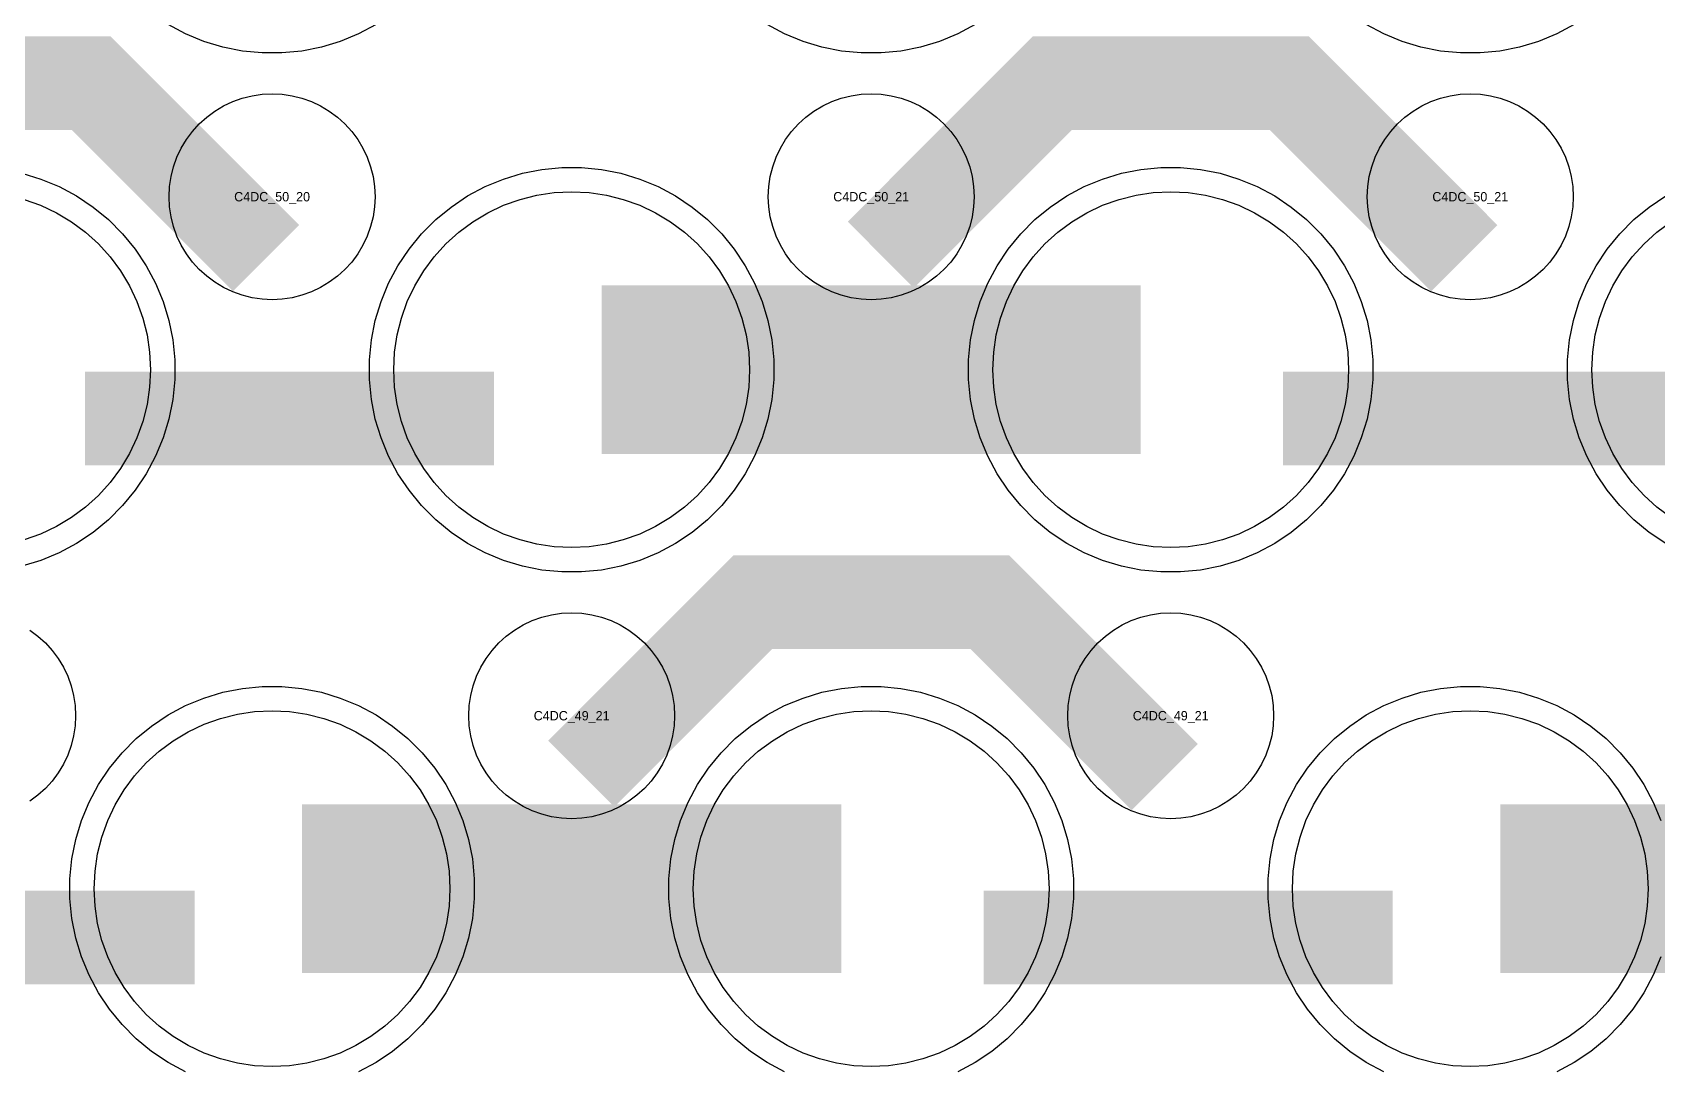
# Model space of a CAD drawing. Extents: x -11880 to 11880, y -14992 to 14992.
# Drawn here: x -5424 to -4990, y -8098.5 to -7821.3 of the extents above; entities that cross this region are included whole.
import ezdxf
from ezdxf.enums import TextEntityAlignment as Align

# ---------------------------------------------------------------- set-up
doc = ezdxf.new("R2010")
doc.units = 0
doc.header["$MEASUREMENT"] = 0
for name, color, linetype in [('GDS_775_DT_237', 138, 'CONTINUOUS'), ('RDL1_FS', 34, 'CONTINUOUS'), ('RDL_BS', 160, 'CONTINUOUS')]:
    doc.layers.add(name, color=color, linetype=linetype)

msp = doc.modelspace()

# ---------------------------------------------------------------- linework, layer by layer
at = {"layer": 'RDL1_FS'}
for points in [[(-5280, -7958.869), (-5284.657, -7958.64), (-5289.268, -7957.956), (-5293.791, -7956.824), (-5298.181, -7955.252), (-5302.395, -7953.26), (-5306.395, -7950.862), (-5310.14, -7948.084), (-5313.594, -7944.954), (-5316.724, -7941.5), (-5319.502, -7937.755), (-5321.9, -7933.755), (-5323.892, -7929.541), (-5325.464, -7925.151), (-5326.596, -7920.628), (-5327.28, -7916.017), (-5327.509, -7911.36), (-5327.28, -7906.703), (-5326.596, -7902.092), (-5325.464, -7897.569), (-5323.892, -7893.179), (-5321.9, -7888.965), (-5319.502, -7884.965), (-5316.724, -7881.22), (-5313.594, -7877.766), (-5310.14, -7874.636), (-5306.395, -7871.858), (-5302.395, -7869.46), (-5298.181, -7867.468), (-5293.791, -7865.896), (-5289.268, -7864.764), (-5284.657, -7864.08), (-5280, -7863.851), (-5275.343, -7864.08), (-5270.732, -7864.764), (-5266.209, -7865.896), (-5261.819, -7867.468), (-5257.605, -7869.46), (-5253.605, -7871.858), (-5249.86, -7874.636), (-5246.406, -7877.766), (-5243.276, -7881.22), (-5240.498, -7884.965), (-5238.1, -7888.965), (-5236.108, -7893.179), (-5234.536, -7897.569), (-5233.404, -7902.092), (-5232.72, -7906.703), (-5232.491, -7911.36), (-5232.72, -7916.017), (-5233.404, -7920.628), (-5234.536, -7925.151), (-5236.108, -7929.541), (-5238.1, -7933.755), (-5240.498, -7937.755), (-5243.276, -7941.5), (-5246.406, -7944.954), (-5249.86, -7948.084), (-5253.605, -7950.862), (-5257.605, -7953.26), (-5261.819, -7955.252), (-5266.209, -7956.824), (-5270.732, -7957.956), (-5275.343, -7958.64)], [(-5120, -7958.869), (-5124.657, -7958.64), (-5129.268, -7957.956), (-5133.791, -7956.824), (-5138.181, -7955.252), (-5142.395, -7953.26), (-5146.395, -7950.862), (-5150.14, -7948.084), (-5153.594, -7944.954), (-5156.724, -7941.5), (-5159.502, -7937.755), (-5161.9, -7933.755), (-5163.892, -7929.541), (-5165.464, -7925.151), (-5166.596, -7920.628), (-5167.28, -7916.017), (-5167.509, -7911.36), (-5167.28, -7906.703), (-5166.596, -7902.092), (-5165.464, -7897.569), (-5163.892, -7893.179), (-5161.9, -7888.965), (-5159.502, -7884.965), (-5156.724, -7881.22), (-5153.594, -7877.766), (-5150.14, -7874.636), (-5146.395, -7871.858), (-5142.395, -7869.46), (-5138.181, -7867.468), (-5133.791, -7865.896), (-5129.268, -7864.764), (-5124.657, -7864.08), (-5120, -7863.851), (-5115.343, -7864.08), (-5110.732, -7864.764), (-5106.209, -7865.896), (-5101.819, -7867.468), (-5097.605, -7869.46), (-5093.605, -7871.858), (-5089.86, -7874.636), (-5086.406, -7877.766), (-5083.276, -7881.22), (-5080.498, -7884.965), (-5078.1, -7888.965), (-5076.108, -7893.179), (-5074.536, -7897.569), (-5073.404, -7902.092), (-5072.72, -7906.703), (-5072.491, -7911.36), (-5072.72, -7916.017), (-5073.404, -7920.628), (-5074.536, -7925.151), (-5076.108, -7929.541), (-5078.1, -7933.755), (-5080.498, -7937.755), (-5083.276, -7941.5), (-5086.406, -7944.954), (-5089.86, -7948.084), (-5093.605, -7950.862), (-5097.605, -7953.26), (-5101.819, -7955.252), (-5106.209, -7956.824), (-5110.732, -7957.956), (-5115.343, -7958.64)], [(-5360, -8097.434), (-5364.657, -8097.205), (-5369.268, -8096.521), (-5373.791, -8095.389), (-5378.181, -8093.817), (-5382.395, -8091.825), (-5386.395, -8089.427), (-5390.14, -8086.649), (-5393.594, -8083.519), (-5396.724, -8080.065), (-5399.502, -8076.32), (-5401.9, -8072.32), (-5403.892, -8068.106), (-5405.464, -8063.716), (-5406.596, -8059.193), (-5407.28, -8054.582), (-5407.509, -8049.925), (-5407.28, -8045.268), (-5406.596, -8040.657), (-5405.464, -8036.134), (-5403.892, -8031.744), (-5401.9, -8027.53), (-5399.502, -8023.53), (-5396.724, -8019.785), (-5393.594, -8016.331), (-5390.14, -8013.201), (-5386.395, -8010.423), (-5382.395, -8008.025), (-5378.181, -8006.033), (-5373.791, -8004.461), (-5369.268, -8003.329), (-5364.657, -8002.645), (-5360, -8002.416), (-5355.343, -8002.645), (-5350.732, -8003.329), (-5346.209, -8004.461), (-5341.819, -8006.033), (-5337.605, -8008.025), (-5333.605, -8010.423), (-5329.86, -8013.201), (-5326.406, -8016.331), (-5323.276, -8019.785), (-5320.498, -8023.53), (-5318.1, -8027.53), (-5316.108, -8031.744), (-5314.536, -8036.134), (-5313.404, -8040.657), (-5312.72, -8045.268), (-5312.491, -8049.925), (-5312.72, -8054.582), (-5313.404, -8059.193), (-5314.536, -8063.716), (-5316.108, -8068.106), (-5318.1, -8072.32), (-5320.498, -8076.32), (-5323.276, -8080.065), (-5326.406, -8083.519), (-5329.86, -8086.649), (-5333.605, -8089.427), (-5337.605, -8091.825), (-5341.819, -8093.817), (-5346.209, -8095.389), (-5350.732, -8096.521), (-5355.343, -8097.205)], [(-5200, -8097.434), (-5204.657, -8097.205), (-5209.268, -8096.521), (-5213.791, -8095.389), (-5218.181, -8093.817), (-5222.395, -8091.825), (-5226.395, -8089.427), (-5230.14, -8086.649), (-5233.594, -8083.519), (-5236.724, -8080.065), (-5239.502, -8076.32), (-5241.9, -8072.32), (-5243.892, -8068.106), (-5245.464, -8063.716), (-5246.596, -8059.193), (-5247.28, -8054.582), (-5247.509, -8049.925), (-5247.28, -8045.268), (-5246.596, -8040.657), (-5245.464, -8036.134), (-5243.892, -8031.744), (-5241.9, -8027.53), (-5239.502, -8023.53), (-5236.724, -8019.785), (-5233.594, -8016.331), (-5230.14, -8013.201), (-5226.395, -8010.423), (-5222.395, -8008.025), (-5218.181, -8006.033), (-5213.791, -8004.461), (-5209.268, -8003.329), (-5204.657, -8002.645), (-5200, -8002.416), (-5195.343, -8002.645), (-5190.732, -8003.329), (-5186.209, -8004.461), (-5181.819, -8006.033), (-5177.605, -8008.025), (-5173.605, -8010.423), (-5169.86, -8013.201), (-5166.406, -8016.331), (-5163.276, -8019.785), (-5160.498, -8023.53), (-5158.1, -8027.53), (-5156.108, -8031.744), (-5154.536, -8036.134), (-5153.404, -8040.657), (-5152.72, -8045.268), (-5152.491, -8049.925), (-5152.72, -8054.582), (-5153.404, -8059.193), (-5154.536, -8063.716), (-5156.108, -8068.106), (-5158.1, -8072.32), (-5160.498, -8076.32), (-5163.276, -8080.065), (-5166.406, -8083.519), (-5169.86, -8086.649), (-5173.605, -8089.427), (-5177.605, -8091.825), (-5181.819, -8093.817), (-5186.209, -8095.389), (-5190.732, -8096.521), (-5195.343, -8097.205)], [(-5040, -8097.434), (-5044.657, -8097.205), (-5049.268, -8096.521), (-5053.791, -8095.389), (-5058.181, -8093.817), (-5062.395, -8091.825), (-5066.395, -8089.427), (-5070.14, -8086.649), (-5073.594, -8083.519), (-5076.724, -8080.065), (-5079.502, -8076.32), (-5081.9, -8072.32), (-5083.892, -8068.106), (-5085.464, -8063.716), (-5086.596, -8059.193), (-5087.28, -8054.582), (-5087.509, -8049.925), (-5087.28, -8045.268), (-5086.596, -8040.657), (-5085.464, -8036.134), (-5083.892, -8031.744), (-5081.9, -8027.53), (-5079.502, -8023.53), (-5076.724, -8019.785), (-5073.594, -8016.331), (-5070.14, -8013.201), (-5066.395, -8010.423), (-5062.395, -8008.025), (-5058.181, -8006.033), (-5053.791, -8004.461), (-5049.268, -8003.329), (-5044.657, -8002.645), (-5040, -8002.416), (-5035.343, -8002.645), (-5030.732, -8003.329), (-5026.209, -8004.461), (-5021.819, -8006.033), (-5017.605, -8008.025), (-5013.605, -8010.423), (-5009.86, -8013.201), (-5006.406, -8016.331), (-5003.276, -8019.785), (-5000.498, -8023.53), (-4998.1, -8027.53), (-4996.108, -8031.744), (-4994.536, -8036.134), (-4993.404, -8040.657), (-4992.72, -8045.268), (-4992.491, -8049.925), (-4992.72, -8054.582), (-4993.404, -8059.193), (-4994.536, -8063.716), (-4996.108, -8068.106), (-4998.1, -8072.32), (-5000.498, -8076.32), (-5003.276, -8080.065), (-5006.406, -8083.519), (-5009.86, -8086.649), (-5013.605, -8089.427), (-5017.605, -8091.825), (-5021.819, -8093.817), (-5026.209, -8095.389), (-5030.732, -8096.521), (-5035.343, -8097.205)]]:
    msp.add_lwpolyline(points, close=True, dxfattribs=at)
for points in [[(-5426.209, -7865.896), (-5421.819, -7867.468), (-5417.605, -7869.46), (-5413.605, -7871.858), (-5409.86, -7874.636), (-5406.406, -7877.766), (-5403.276, -7881.22), (-5400.498, -7884.965), (-5398.1, -7888.965), (-5396.108, -7893.179), (-5394.536, -7897.569), (-5393.404, -7902.092), (-5392.72, -7906.703), (-5392.491, -7911.36), (-5392.72, -7916.017), (-5393.404, -7920.628), (-5394.536, -7925.151), (-5396.108, -7929.541), (-5398.1, -7933.755), (-5400.498, -7937.755), (-5403.276, -7941.5), (-5406.406, -7944.954), (-5409.86, -7948.084), (-5413.605, -7950.862), (-5417.605, -7953.26), (-5421.819, -7955.252), (-5426.209, -7956.824)], [(-4986.395, -7950.862), (-4990.14, -7948.084), (-4993.594, -7944.954), (-4996.724, -7941.5), (-4999.502, -7937.755), (-5001.9, -7933.755), (-5003.892, -7929.541), (-5005.464, -7925.151), (-5006.596, -7920.628), (-5007.28, -7916.017), (-5007.509, -7911.36), (-5007.28, -7906.703), (-5006.596, -7902.092), (-5005.464, -7897.569), (-5003.892, -7893.179), (-5001.9, -7888.965), (-4999.502, -7884.965), (-4996.724, -7881.22), (-4993.594, -7877.766), (-4990.14, -7874.636), (-4986.395, -7871.858)]]:
    msp.add_lwpolyline(points, dxfattribs=at)
for points in [[(-5271.998, -7911.36, 45, 45, 0), (-5199.998, -7911.36, 45, 45, 0)], [(-5199.998, -7911.36, 45, 45, 0), (-5127.998, -7911.36, 45, 45, 0)], [(-5351.998, -8049.925, 45, 45, 0), (-5279.998, -8049.925, 45, 45, 0)], [(-5279.998, -8049.925, 45, 45, 0), (-5207.998, -8049.925, 45, 45, 0)], [(-5031.998, -8049.925, 45, 45, 0), (-4959.998, -8049.925, 45, 45, 0)]]:
    msp.add_lwpolyline(points, format="xyseb", dxfattribs=at)
at = {"layer": 'RDL_BS'}
for points in [[(-5332.223, -7819.178), (-5336.885, -7821.67), (-5341.795, -7823.701), (-5346.835, -7825.232), (-5352.062, -7826.278), (-5357.356, -7826.795), (-5362.644, -7826.795), (-5367.938, -7826.278), (-5373.165, -7825.232), (-5378.205, -7823.701), (-5383.115, -7821.67), (-5387.777, -7819.178)], [(-5172.223, -7819.178), (-5176.885, -7821.67), (-5181.795, -7823.701), (-5186.835, -7825.232), (-5192.062, -7826.278), (-5197.356, -7826.795), (-5202.644, -7826.795), (-5207.938, -7826.278), (-5213.165, -7825.232), (-5218.205, -7823.701), (-5223.115, -7821.67), (-5227.777, -7819.178)], [(-5012.223, -7819.178), (-5016.885, -7821.67), (-5021.795, -7823.701), (-5026.835, -7825.232), (-5032.062, -7826.278), (-5037.356, -7826.795), (-5042.644, -7826.795), (-5047.938, -7826.278), (-5053.165, -7825.232), (-5058.205, -7823.701), (-5063.115, -7821.67), (-5067.777, -7819.178)], [(-5426.835, -7858.923), (-5421.795, -7860.454), (-5416.885, -7862.485), (-5412.223, -7864.977), (-5407.809, -7867.924), (-5403.708, -7871.286), (-5399.926, -7875.068), (-5396.564, -7879.169), (-5393.617, -7883.583), (-5391.125, -7888.245), (-5389.094, -7893.155), (-5387.563, -7898.195), (-5386.517, -7903.422), (-5386, -7908.716), (-5386, -7914.004), (-5386.517, -7919.298), (-5387.563, -7924.525), (-5389.094, -7929.565), (-5391.125, -7934.475), (-5393.617, -7939.137), (-5396.564, -7943.551), (-5399.926, -7947.652), (-5403.708, -7951.434), (-5407.809, -7954.796), (-5412.223, -7957.743), (-5416.885, -7960.235), (-5421.795, -7962.266), (-5426.835, -7963.797)], [(-4987.777, -7957.743), (-4992.191, -7954.796), (-4996.292, -7951.434), (-5000.074, -7947.652), (-5003.436, -7943.551), (-5006.383, -7939.137), (-5008.875, -7934.475), (-5010.906, -7929.565), (-5012.437, -7924.525), (-5013.483, -7919.298), (-5014, -7914.004), (-5014, -7908.716), (-5013.483, -7903.422), (-5012.437, -7898.195), (-5010.906, -7893.155), (-5008.875, -7888.245), (-5006.383, -7883.583), (-5003.436, -7879.169), (-5000.074, -7875.068), (-4996.292, -7871.286), (-4992.191, -7867.924), (-4987.777, -7864.977)], [(-5424.72, -7980.88), (-5422.557, -7982.483), (-5420.558, -7984.295), (-5418.746, -7986.294), (-5417.143, -7988.457), (-5415.75, -7990.781), (-5414.598, -7993.218), (-5413.691, -7995.753), (-5413.034, -7998.372), (-5412.638, -8001.044), (-5412.506, -8003.737), (-5412.638, -8006.43), (-5413.034, -8009.102), (-5413.691, -8011.721), (-5414.598, -8014.256), (-5415.75, -8016.693), (-5417.143, -8019.017), (-5418.746, -8021.18), (-5420.558, -8023.179), (-5422.557, -8024.991), (-5424.72, -8026.594)], [(-5383.115, -8098.8), (-5387.777, -8096.308), (-5392.191, -8093.361), (-5396.292, -8089.999), (-5400.074, -8086.217), (-5403.436, -8082.116), (-5406.383, -8077.702), (-5408.875, -8073.04), (-5410.906, -8068.13), (-5412.437, -8063.09), (-5413.483, -8057.863), (-5414, -8052.569), (-5414, -8047.281), (-5413.483, -8041.987), (-5412.437, -8036.76), (-5410.906, -8031.72), (-5408.875, -8026.81), (-5406.383, -8022.148), (-5403.436, -8017.734), (-5400.074, -8013.633), (-5396.292, -8009.851), (-5392.191, -8006.489), (-5387.777, -8003.542), (-5383.115, -8001.05), (-5378.205, -7999.019), (-5373.165, -7997.488), (-5367.938, -7996.442), (-5362.644, -7995.925), (-5357.356, -7995.925), (-5352.062, -7996.442), (-5346.835, -7997.488), (-5341.795, -7999.019), (-5336.885, -8001.05), (-5332.223, -8003.542), (-5327.809, -8006.489), (-5323.708, -8009.851), (-5319.926, -8013.633), (-5316.564, -8017.734), (-5313.617, -8022.148), (-5311.125, -8026.81), (-5309.094, -8031.72), (-5307.563, -8036.76), (-5306.517, -8041.987), (-5306, -8047.281), (-5306, -8052.569), (-5306.517, -8057.863), (-5307.563, -8063.09), (-5309.094, -8068.13), (-5311.125, -8073.04), (-5313.617, -8077.702), (-5316.564, -8082.116), (-5319.926, -8086.217), (-5323.708, -8089.999), (-5327.809, -8093.361), (-5332.223, -8096.308), (-5336.885, -8098.8)], [(-5223.115, -8098.8), (-5227.777, -8096.308), (-5232.191, -8093.361), (-5236.292, -8089.999), (-5240.074, -8086.217), (-5243.436, -8082.116), (-5246.383, -8077.702), (-5248.875, -8073.04), (-5250.906, -8068.13), (-5252.437, -8063.09), (-5253.483, -8057.863), (-5254, -8052.569), (-5254, -8047.281), (-5253.483, -8041.987), (-5252.437, -8036.76), (-5250.906, -8031.72), (-5248.875, -8026.81), (-5246.383, -8022.148), (-5243.436, -8017.734), (-5240.074, -8013.633), (-5236.292, -8009.851), (-5232.191, -8006.489), (-5227.777, -8003.542), (-5223.115, -8001.05), (-5218.205, -7999.019), (-5213.165, -7997.488), (-5207.938, -7996.442), (-5202.644, -7995.925), (-5197.356, -7995.925), (-5192.062, -7996.442), (-5186.835, -7997.488), (-5181.795, -7999.019), (-5176.885, -8001.05), (-5172.223, -8003.542), (-5167.809, -8006.489), (-5163.708, -8009.851), (-5159.926, -8013.633), (-5156.564, -8017.734), (-5153.617, -8022.148), (-5151.125, -8026.81), (-5149.094, -8031.72), (-5147.563, -8036.76), (-5146.517, -8041.987), (-5146, -8047.281), (-5146, -8052.569), (-5146.517, -8057.863), (-5147.563, -8063.09), (-5149.094, -8068.13), (-5151.125, -8073.04), (-5153.617, -8077.702), (-5156.564, -8082.116), (-5159.926, -8086.217), (-5163.708, -8089.999), (-5167.809, -8093.361), (-5172.223, -8096.308), (-5176.885, -8098.8)], [(-5063.115, -8098.8), (-5067.777, -8096.308), (-5072.191, -8093.361), (-5076.292, -8089.999), (-5080.074, -8086.217), (-5083.436, -8082.116), (-5086.383, -8077.702), (-5088.875, -8073.04), (-5090.906, -8068.13), (-5092.437, -8063.09), (-5093.483, -8057.863), (-5094, -8052.569), (-5094, -8047.281), (-5093.483, -8041.987), (-5092.437, -8036.76), (-5090.906, -8031.72), (-5088.875, -8026.81), (-5086.383, -8022.148), (-5083.436, -8017.734), (-5080.074, -8013.633), (-5076.292, -8009.851), (-5072.191, -8006.489), (-5067.777, -8003.542), (-5063.115, -8001.05), (-5058.205, -7999.019), (-5053.165, -7997.488), (-5047.938, -7996.442), (-5042.644, -7995.925), (-5037.356, -7995.925), (-5032.062, -7996.442), (-5026.835, -7997.488), (-5021.795, -7999.019), (-5016.885, -8001.05), (-5012.223, -8003.542), (-5007.809, -8006.489), (-5003.708, -8009.851), (-4999.926, -8013.633), (-4996.564, -8017.734), (-4993.617, -8022.148), (-4991.125, -8026.81), (-4989.094, -8031.72)], [(-4989.094, -8068.13), (-4991.125, -8073.04), (-4993.617, -8077.702), (-4996.564, -8082.116), (-4999.926, -8086.217), (-5003.708, -8089.999), (-5007.809, -8093.361), (-5012.223, -8096.308), (-5016.885, -8098.8)]]:
    msp.add_lwpolyline(points, dxfattribs=at)
for points in [[(-5361.599, -7881.573, 25, 25, 0), (-5408.313, -7834.859, 25, 25, 0), (-5438.071, -7834.859, 25, 25, 0)], [(-5197.438, -7880.674, 25, 25, 0), (-5151.623, -7834.859, 25, 25, 0), (-5118.07, -7834.859, 25, 25, 0)], [(-5041.599, -7881.573, 25, 25, 0), (-5088.313, -7834.859, 25, 25, 0), (-5118.071, -7834.859, 25, 25, 0)], [(-5409.984, -7924.373, 25, 25, 0), (-5300.719, -7924.373, 25, 25, 0)], [(-5089.984, -7924.373, 25, 25, 0), (-4980.719, -7924.373, 25, 25, 0)], [(-5277.438, -8019.239, 25, 25, 0), (-5231.623, -7973.424, 25, 25, 0), (-5198.07, -7973.424, 25, 25, 0)], [(-5121.599, -8020.138, 25, 25, 0), (-5168.313, -7973.424, 25, 25, 0), (-5198.071, -7973.424, 25, 25, 0)], [(-5489.984, -8062.938, 25, 25, 0), (-5380.719, -8062.938, 25, 25, 0)], [(-5169.984, -8062.938, 25, 25, 0), (-5060.719, -8062.938, 25, 25, 0)]]:
    msp.add_lwpolyline(points, format="xyseb", dxfattribs=at)
for points in [[(-5360, -7892.666), (-5362.693, -7892.534), (-5365.365, -7892.138), (-5367.984, -7891.481), (-5370.519, -7890.574), (-5372.956, -7889.422), (-5375.28, -7888.029), (-5377.443, -7886.426), (-5379.442, -7884.614), (-5381.254, -7882.615), (-5382.857, -7880.452), (-5384.25, -7878.128), (-5385.402, -7875.691), (-5386.309, -7873.156), (-5386.966, -7870.537), (-5387.362, -7867.865), (-5387.494, -7865.172), (-5387.362, -7862.479), (-5386.966, -7859.807), (-5386.309, -7857.188), (-5385.402, -7854.653), (-5384.25, -7852.216), (-5382.857, -7849.892), (-5381.254, -7847.729), (-5379.442, -7845.73), (-5377.443, -7843.918), (-5375.28, -7842.315), (-5372.956, -7840.922), (-5370.519, -7839.77), (-5367.984, -7838.863), (-5365.365, -7838.206), (-5362.693, -7837.81), (-5360, -7837.678), (-5357.307, -7837.81), (-5354.635, -7838.206), (-5352.016, -7838.863), (-5349.481, -7839.77), (-5347.044, -7840.922), (-5344.72, -7842.315), (-5342.557, -7843.918), (-5340.558, -7845.73), (-5338.746, -7847.729), (-5337.143, -7849.892), (-5335.75, -7852.216), (-5334.598, -7854.653), (-5333.691, -7857.188), (-5333.034, -7859.807), (-5332.638, -7862.479), (-5332.506, -7865.172), (-5332.638, -7867.865), (-5333.034, -7870.537), (-5333.691, -7873.156), (-5334.598, -7875.691), (-5335.75, -7878.128), (-5337.143, -7880.452), (-5338.746, -7882.615), (-5340.558, -7884.614), (-5342.557, -7886.426), (-5344.72, -7888.029), (-5347.044, -7889.422), (-5349.481, -7890.574), (-5352.016, -7891.481), (-5354.635, -7892.138), (-5357.307, -7892.534)], [(-5200, -7892.666), (-5202.693, -7892.534), (-5205.365, -7892.138), (-5207.984, -7891.481), (-5210.519, -7890.574), (-5212.956, -7889.422), (-5215.28, -7888.029), (-5217.443, -7886.426), (-5219.442, -7884.614), (-5221.254, -7882.615), (-5222.857, -7880.452), (-5224.25, -7878.128), (-5225.402, -7875.691), (-5226.309, -7873.156), (-5226.966, -7870.537), (-5227.362, -7867.865), (-5227.494, -7865.172), (-5227.362, -7862.479), (-5226.966, -7859.807), (-5226.309, -7857.188), (-5225.402, -7854.653), (-5224.25, -7852.216), (-5222.857, -7849.892), (-5221.254, -7847.729), (-5219.442, -7845.73), (-5217.443, -7843.918), (-5215.28, -7842.315), (-5212.956, -7840.922), (-5210.519, -7839.77), (-5207.984, -7838.863), (-5205.365, -7838.206), (-5202.693, -7837.81), (-5200, -7837.678), (-5197.307, -7837.81), (-5194.635, -7838.206), (-5192.016, -7838.863), (-5189.481, -7839.77), (-5187.044, -7840.922), (-5184.72, -7842.315), (-5182.557, -7843.918), (-5180.558, -7845.73), (-5178.746, -7847.729), (-5177.143, -7849.892), (-5175.75, -7852.216), (-5174.598, -7854.653), (-5173.691, -7857.188), (-5173.034, -7859.807), (-5172.638, -7862.479), (-5172.506, -7865.172), (-5172.638, -7867.865), (-5173.034, -7870.537), (-5173.691, -7873.156), (-5174.598, -7875.691), (-5175.75, -7878.128), (-5177.143, -7880.452), (-5178.746, -7882.615), (-5180.558, -7884.614), (-5182.557, -7886.426), (-5184.72, -7888.029), (-5187.044, -7889.422), (-5189.481, -7890.574), (-5192.016, -7891.481), (-5194.635, -7892.138), (-5197.307, -7892.534)], [(-5040, -7892.666), (-5042.693, -7892.534), (-5045.365, -7892.138), (-5047.984, -7891.481), (-5050.519, -7890.574), (-5052.956, -7889.422), (-5055.28, -7888.029), (-5057.443, -7886.426), (-5059.442, -7884.614), (-5061.254, -7882.615), (-5062.857, -7880.452), (-5064.25, -7878.128), (-5065.402, -7875.691), (-5066.309, -7873.156), (-5066.966, -7870.537), (-5067.362, -7867.865), (-5067.494, -7865.172), (-5067.362, -7862.479), (-5066.966, -7859.807), (-5066.309, -7857.188), (-5065.402, -7854.653), (-5064.25, -7852.216), (-5062.857, -7849.892), (-5061.254, -7847.729), (-5059.442, -7845.73), (-5057.443, -7843.918), (-5055.28, -7842.315), (-5052.956, -7840.922), (-5050.519, -7839.77), (-5047.984, -7838.863), (-5045.365, -7838.206), (-5042.693, -7837.81), (-5040, -7837.678), (-5037.307, -7837.81), (-5034.635, -7838.206), (-5032.016, -7838.863), (-5029.481, -7839.77), (-5027.044, -7840.922), (-5024.72, -7842.315), (-5022.557, -7843.918), (-5020.558, -7845.73), (-5018.746, -7847.729), (-5017.143, -7849.892), (-5015.75, -7852.216), (-5014.598, -7854.653), (-5013.691, -7857.188), (-5013.034, -7859.807), (-5012.638, -7862.479), (-5012.506, -7865.172), (-5012.638, -7867.865), (-5013.034, -7870.537), (-5013.691, -7873.156), (-5014.598, -7875.691), (-5015.75, -7878.128), (-5017.143, -7880.452), (-5018.746, -7882.615), (-5020.558, -7884.614), (-5022.557, -7886.426), (-5024.72, -7888.029), (-5027.044, -7889.422), (-5029.481, -7890.574), (-5032.016, -7891.481), (-5034.635, -7892.138), (-5037.307, -7892.534)], [(-5282.644, -7965.36), (-5287.938, -7964.843), (-5293.165, -7963.797), (-5298.205, -7962.266), (-5303.115, -7960.235), (-5307.777, -7957.743), (-5312.191, -7954.796), (-5316.292, -7951.434), (-5320.074, -7947.652), (-5323.436, -7943.551), (-5326.383, -7939.137), (-5328.875, -7934.475), (-5330.906, -7929.565), (-5332.437, -7924.525), (-5333.483, -7919.298), (-5334, -7914.004), (-5334, -7908.716), (-5333.483, -7903.422), (-5332.437, -7898.195), (-5330.906, -7893.155), (-5328.875, -7888.245), (-5326.383, -7883.583), (-5323.436, -7879.169), (-5320.074, -7875.068), (-5316.292, -7871.286), (-5312.191, -7867.924), (-5307.777, -7864.977), (-5303.115, -7862.485), (-5298.205, -7860.454), (-5293.165, -7858.923), (-5287.938, -7857.877), (-5282.644, -7857.36), (-5277.356, -7857.36), (-5272.062, -7857.877), (-5266.835, -7858.923), (-5261.795, -7860.454), (-5256.885, -7862.485), (-5252.223, -7864.977), (-5247.809, -7867.924), (-5243.708, -7871.286), (-5239.926, -7875.068), (-5236.564, -7879.169), (-5233.617, -7883.583), (-5231.125, -7888.245), (-5229.094, -7893.155), (-5227.563, -7898.195), (-5226.517, -7903.422), (-5226, -7908.716), (-5226, -7914.004), (-5226.517, -7919.298), (-5227.563, -7924.525), (-5229.094, -7929.565), (-5231.125, -7934.475), (-5233.617, -7939.137), (-5236.564, -7943.551), (-5239.926, -7947.652), (-5243.708, -7951.434), (-5247.809, -7954.796), (-5252.223, -7957.743), (-5256.885, -7960.235), (-5261.795, -7962.266), (-5266.835, -7963.797), (-5272.062, -7964.843), (-5277.356, -7965.36)], [(-5122.644, -7965.36), (-5127.938, -7964.843), (-5133.165, -7963.797), (-5138.205, -7962.266), (-5143.115, -7960.235), (-5147.777, -7957.743), (-5152.191, -7954.796), (-5156.292, -7951.434), (-5160.074, -7947.652), (-5163.436, -7943.551), (-5166.383, -7939.137), (-5168.875, -7934.475), (-5170.906, -7929.565), (-5172.437, -7924.525), (-5173.483, -7919.298), (-5174, -7914.004), (-5174, -7908.716), (-5173.483, -7903.422), (-5172.437, -7898.195), (-5170.906, -7893.155), (-5168.875, -7888.245), (-5166.383, -7883.583), (-5163.436, -7879.169), (-5160.074, -7875.068), (-5156.292, -7871.286), (-5152.191, -7867.924), (-5147.777, -7864.977), (-5143.115, -7862.485), (-5138.205, -7860.454), (-5133.165, -7858.923), (-5127.938, -7857.877), (-5122.644, -7857.36), (-5117.356, -7857.36), (-5112.062, -7857.877), (-5106.835, -7858.923), (-5101.795, -7860.454), (-5096.885, -7862.485), (-5092.223, -7864.977), (-5087.809, -7867.924), (-5083.708, -7871.286), (-5079.926, -7875.068), (-5076.564, -7879.169), (-5073.617, -7883.583), (-5071.125, -7888.245), (-5069.094, -7893.155), (-5067.563, -7898.195), (-5066.517, -7903.422), (-5066, -7908.716), (-5066, -7914.004), (-5066.517, -7919.298), (-5067.563, -7924.525), (-5069.094, -7929.565), (-5071.125, -7934.475), (-5073.617, -7939.137), (-5076.564, -7943.551), (-5079.926, -7947.652), (-5083.708, -7951.434), (-5087.809, -7954.796), (-5092.223, -7957.743), (-5096.885, -7960.235), (-5101.795, -7962.266), (-5106.835, -7963.797), (-5112.062, -7964.843), (-5117.356, -7965.36)], [(-5280, -8031.231), (-5282.693, -8031.099), (-5285.365, -8030.703), (-5287.984, -8030.046), (-5290.519, -8029.139), (-5292.956, -8027.987), (-5295.28, -8026.594), (-5297.443, -8024.991), (-5299.442, -8023.179), (-5301.254, -8021.18), (-5302.857, -8019.017), (-5304.25, -8016.693), (-5305.402, -8014.256), (-5306.309, -8011.721), (-5306.966, -8009.102), (-5307.362, -8006.43), (-5307.494, -8003.737), (-5307.362, -8001.044), (-5306.966, -7998.372), (-5306.309, -7995.753), (-5305.402, -7993.218), (-5304.25, -7990.781), (-5302.857, -7988.457), (-5301.254, -7986.294), (-5299.442, -7984.295), (-5297.443, -7982.483), (-5295.28, -7980.88), (-5292.956, -7979.487), (-5290.519, -7978.335), (-5287.984, -7977.428), (-5285.365, -7976.771), (-5282.693, -7976.375), (-5280, -7976.243), (-5277.307, -7976.375), (-5274.635, -7976.771), (-5272.016, -7977.428), (-5269.481, -7978.335), (-5267.044, -7979.487), (-5264.72, -7980.88), (-5262.557, -7982.483), (-5260.558, -7984.295), (-5258.746, -7986.294), (-5257.143, -7988.457), (-5255.75, -7990.781), (-5254.598, -7993.218), (-5253.691, -7995.753), (-5253.034, -7998.372), (-5252.638, -8001.044), (-5252.506, -8003.737), (-5252.638, -8006.43), (-5253.034, -8009.102), (-5253.691, -8011.721), (-5254.598, -8014.256), (-5255.75, -8016.693), (-5257.143, -8019.017), (-5258.746, -8021.18), (-5260.558, -8023.179), (-5262.557, -8024.991), (-5264.72, -8026.594), (-5267.044, -8027.987), (-5269.481, -8029.139), (-5272.016, -8030.046), (-5274.635, -8030.703), (-5277.307, -8031.099)], [(-5120, -8031.231), (-5122.693, -8031.099), (-5125.365, -8030.703), (-5127.984, -8030.046), (-5130.519, -8029.139), (-5132.956, -8027.987), (-5135.28, -8026.594), (-5137.443, -8024.991), (-5139.442, -8023.179), (-5141.254, -8021.18), (-5142.857, -8019.017), (-5144.25, -8016.693), (-5145.402, -8014.256), (-5146.309, -8011.721), (-5146.966, -8009.102), (-5147.362, -8006.43), (-5147.494, -8003.737), (-5147.362, -8001.044), (-5146.966, -7998.372), (-5146.309, -7995.753), (-5145.402, -7993.218), (-5144.25, -7990.781), (-5142.857, -7988.457), (-5141.254, -7986.294), (-5139.442, -7984.295), (-5137.443, -7982.483), (-5135.28, -7980.88), (-5132.956, -7979.487), (-5130.519, -7978.335), (-5127.984, -7977.428), (-5125.365, -7976.771), (-5122.693, -7976.375), (-5120, -7976.243), (-5117.307, -7976.375), (-5114.635, -7976.771), (-5112.016, -7977.428), (-5109.481, -7978.335), (-5107.044, -7979.487), (-5104.72, -7980.88), (-5102.557, -7982.483), (-5100.558, -7984.295), (-5098.746, -7986.294), (-5097.143, -7988.457), (-5095.75, -7990.781), (-5094.598, -7993.218), (-5093.691, -7995.753), (-5093.034, -7998.372), (-5092.638, -8001.044), (-5092.506, -8003.737), (-5092.638, -8006.43), (-5093.034, -8009.102), (-5093.691, -8011.721), (-5094.598, -8014.256), (-5095.75, -8016.693), (-5097.143, -8019.017), (-5098.746, -8021.18), (-5100.558, -8023.179), (-5102.557, -8024.991), (-5104.72, -8026.594), (-5107.044, -8027.987), (-5109.481, -8029.139), (-5112.016, -8030.046), (-5114.635, -8030.703), (-5117.307, -8031.099)]]:
    msp.add_lwpolyline(points, close=True, dxfattribs=at)

# ---------------------------------------------------------------- texts
at = {"layer": 'GDS_775_DT_237'}
for s, p in [('C4DC_50_20', (-5360, -7865.172)), ('C4DC_50_20', (-5360, -7865.172)), ('C4DC_50_21', (-5200, -7865.172)), ('C4DC_50_21', (-5200, -7865.172)), ('C4DC_50_21', (-5040, -7865.172)), ('C4DC_50_21', (-5040, -7865.172)), ('C4DC_49_21', (-5280, -8003.737)), ('C4DC_49_21', (-5280, -8003.737)), ('C4DC_49_21', (-5120, -8003.737)), ('C4DC_49_21', (-5120, -8003.737))]:
    msp.add_text(s, height=2.5, dxfattribs=at).set_placement(p, align=Align.MIDDLE_CENTER)

doc.saveas('drawing.dxf')
